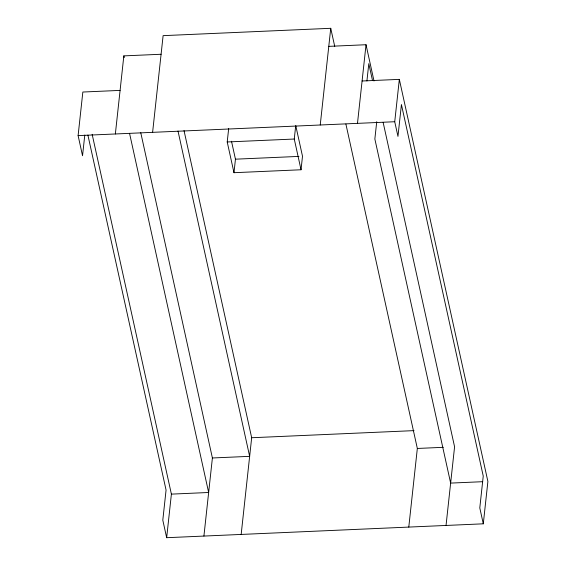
<?xml version="1.0" encoding="UTF-8"?>
<svg xmlns="http://www.w3.org/2000/svg" width="566" height="566" viewBox="0 0 566 566"><rect width="100%" height="100%" fill="white"/><g stroke="black" fill="none" stroke-linecap="round" stroke-linejoin="round"><path stroke-width="0.85" d="M84.78 135.076L82.537 155.728L78.108 135.607L82.841 92.032L120.091 90.397M115.358 133.972L123.841 55.885L161.091 54.258M152.608 132.345L163.114 35.651L330.742 28.3L334.732 46.419M362.084 81.002L399.334 79.374L487.892 481.461L483.293 523.819L166.666 537.7L171.399 494.125L92.152 134.312M295.735 125.511L302.499 156.244L301.034 169.765L233.984 172.701L227.214 141.967L228.685 128.447M233.984 172.701L235.449 159.18L231.501 141.252M203.916 536.066L212.399 457.979L140.757 132.685M241.166 534.431L251.672 437.737L184.014 130.562M301.034 169.765L294.263 139.031L295.643 126.352M320.236 124.994L330.742 28.3M357.486 123.36L366.025 44.728L328.775 46.362M366.917 80.959L368.791 63.654L372.534 80.641M376.737 121.69L374.855 138.995L450.642 483.095L482.692 481.694M483.293 523.819L479.791 507.921L483.244 476.077L401.421 104.554L397.962 136.392L394.735 121.732L399.334 79.374M408.786 527.087L417.333 448.456L345.883 124.018M446.036 525.453L454.583 446.822L383.132 122.383M78.108 135.607L394.735 121.732M227.214 141.967L294.263 139.031M235.449 159.18L298.975 156.4M251.672 437.737L414.001 430.627M417.333 448.456L443.32 447.317M212.399 457.979L249.648 456.345L178.007 131.05M171.399 494.125L208.649 492.491L129.593 133.541M366.025 44.728L374.006 80.966M123.841 55.885L124.223 57.612M87.9 135.111L166.071 490.057L162.803 520.168L166.666 537.7"/></g></svg>
